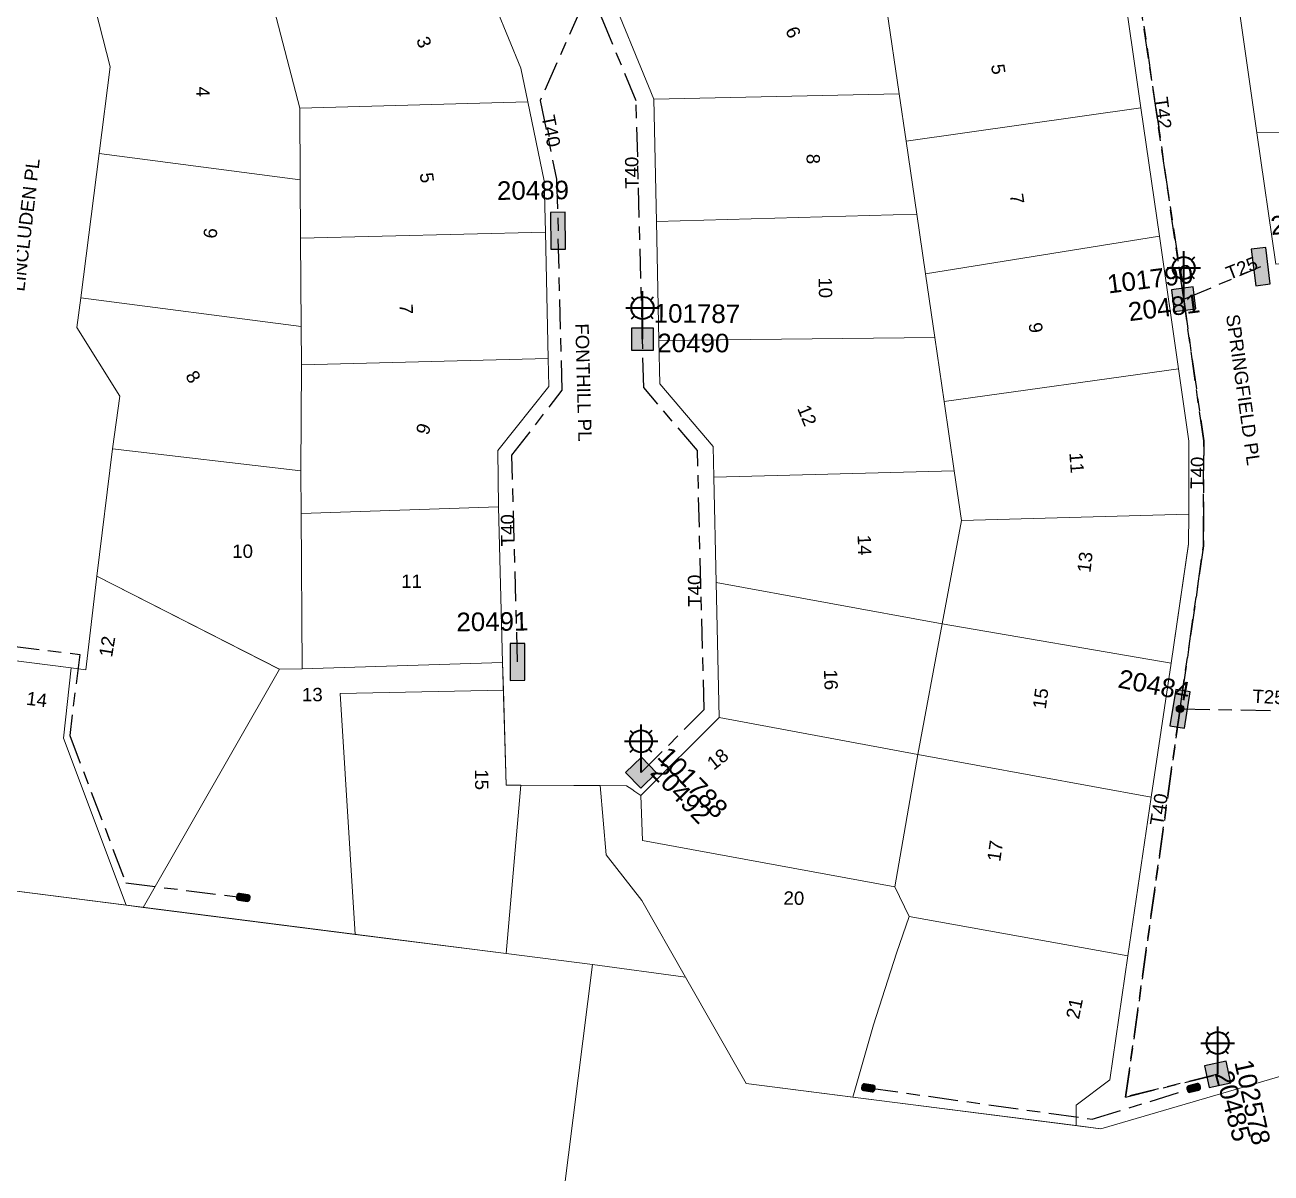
# Model space of a CAD drawing. Header units: metres. Extents: x 299140 to 300955, y 6226202 to 6227439.
# Drawn here: x 300205.7 to 300373.7, y 6226653.6 to 6226808.4 of the extents above; entities that cross this region are included whole.
import ezdxf
from ezdxf.enums import TextEntityAlignment as Align

# ---------------------------------------------------------------- set-up
doc = ezdxf.new("R2010")
doc.units = ezdxf.units.M
doc.linetypes.add('Cable Exist UG', pattern=[8.2, 4, -1.2, 1.8, -1.2])
doc.layers.get('0').update_dxf_attribs({"color": 6})
for name, color, linetype, lineweight in [('Cadastre Land Parcels_SP_EXT', 9, 'Continuous', 5), ('Cadastre Road Names_SP_HV_LV_SL_EXT', 9, 'Continuous', 5), ('Cadastre Roads_SP_EXT', 9, 'Continuous', 5)]:
    doc.layers.add(name, color=color, linetype=linetype, lineweight=lineweight)
for name, color, linetype in [('Equip_SL_EXT', 7, 'Continuous'), ('Equip_SP_SL_EXT', 7, 'Continuous'), ('Mains_LV_EXT', 7, 'Continuous'), ('Mains_SL_EXT', 7, 'Continuous'), ('SupportsUG_SP_LV_EXT', 7, 'Continuous'), ('SupportsUG_SP_LV_SL_EXT', 7, 'Continuous')]:
    doc.layers.add(name, color=color, linetype=linetype)
doc.styles.add('COLUMN_LABEL', font='arial.ttf')
doc.styles.add('iecARIAL', font='arial.ttf', dxfattribs={"height": 2})
doc.styles.add('POLE_LABEL', font='arial.ttf')
doc.styles.get("Standard").update_dxf_attribs({"font": 'arial.ttf'})

# ---------------------------------------------------------------- blocks, each defined once
blk = doc.blocks.new('COLUMN_EXT')
blk.add_hatch(color=256).paths.add_polyline_path([(-1.49, 1.48), (-1.49, -1.49), (1.48, -1.49), (1.48, 1.48)])
blk.add_lwpolyline([(-1.49, -1.49), (1.48, -1.49), (1.48, 1.48), (-1.49, 1.48)], close=True)
for tag, height, style, flags, p in [('ASSET_NUM', 2.5, 'COLUMN_LABEL', 8, (2, 2)), ('STRUCTURE_PLANT_NUMBER', 0.2, 'POLE_LABEL', 9, (1.81, 0.03)), ('STREET_CODE', 0.2, 'COLUMN_LABEL', 9, (1.81, -0.2))]:
    blk.add_attdef(tag, text='', height=height, dxfattribs=dict(style=style, flags=flags)).set_placement(p, align=Align.MIDDLE_LEFT)
at = {"flags": 9}
for tag, p in [('COLUMN_TYPE', (1.81, -0.4)), ('OWNED_BY', (1.81, -0.6)), ('STATE', (1.81, -0.8)), ('USAGE', (1.81, -1)), ('STREETNAME', (1.81, -1.6)), ('LEGEND', (1.81, -1.2)), ('LOCATION', (1.81, -1.4)), ('SUBURB', (1.81, -1.8)), ('NOTES', (1.81, -2))]:
    blk.add_attdef(tag, text='', height=0.2, dxfattribs=at).set_placement(p, align=Align.MIDDLE_LEFT)
at = {"flags": 1}
blk.add_attdef('Z', (1.81, -2.35), '', height=0.2, dxfattribs=at)
blk = doc.blocks.new('PILLAR_EXT')
blk.add_hatch(color=256).paths.add_polyline_path([(-2.475, 0.99), (-2.475, -0.99), (2.475, -0.99), (2.475, 0.99)])
blk.add_lwpolyline([(-2.475, -0.99), (2.475, -0.99), (2.475, 0.99), (-2.475, 0.99)], close=True)
at = {"style": 'iecARIAL', "flags": 8}
blk.add_attdef('ASSET_NUM', (1.5, 3.5), '', height=2.5, dxfattribs=at)
for tag, p, flags in [('OWNED_BY', (0, -0.2), 9), ('STATE', (0, -0.4), 9), ('SUPPORT_TYPE', (0, -0.6), 9), ('STREETNAME', (0, -1.8), 9), ('USAGE', (0, -0.8), 9), ('LEGEND', (0, -1), 9), ('LOCATION', (0, -1.2), 9), ('NOTES', (0, -1.4), 9), ('PARENT', (0, -1.6), 9), ('SUBURB', (0, -2), 1)]:
    blk.add_attdef(tag, p, '', height=0.2, dxfattribs=dict(flags=flags))
blk = doc.blocks.new('SL_LANTERN_EXT')
at = {"lineweight": 40}
for p, q in [((-1.46, 5.68), (-1.06, 5.28)), ((0, 1.97), (0, 6.47)), ((1.46, 5.68), (1.06, 5.28)), ((-2.25, 4.22), (2.25, 4.22)), ((-1.46, 2.76), (-1.06, 3.16)), ((0, 0), (0, 2.72)), ((1.46, 2.76), (1.06, 3.16))]:
    blk.add_line(p, q, dxfattribs=at)
blk.add_circle((0, 4.22), 1.5, dxfattribs=at)
at = {"style": 'iecARIAL', "flags": 8}
blk.add_attdef('ASSET_NUM', (1.5, 1.5), '', height=2.5, dxfattribs=at)
for tag, p, height, flags in [('OPERATING_VOLTAGE', (0.98, -1.65), 0.2, 9), ('ORIENTATION', (0.98, -1.85), 0.2, 9), ('CONSTRUCTED_VOLTAGE', (0.98, -0.65), 0.2, 9), ('CONTROL_TYPE', (0.98, -0.85), 0.2, 9), ('LANTERN_PURPOSE', (0.98, -1.05), 0.2, 9), ('LANTERN_TYPE', (0.98, -1.25), 0.2, 9), ('NO_PHASES', (0.98, -1.45), 0.2, 9), ('LNUMBER', (2.18, -3.25), 2.5, 8), ('OWNED_BY', (0.98, -2.05), 0.2, 9), ('STATE', (0.98, -2.25), 0.2, 9), ('USAGE', (0.98, -2.45), 0.2, 9), ('CEXIST', (0.98, -2.65), 0.2, 9), ('CNEW', (0.98, -2.85), 0.2, 9), ('CNUMBER', (0.98, -3.05), 0.2, 9), ('CREMOVE', (0.98, -3.25), 0.2, 9), ('CREPLACE', (0.98, -3.45), 0.2, 9), ('LKINGHEIGHT', (0.98, -3.65), 0.2, 9), ('LBRACKET', (0.98, -3.85), 0.2, 9), ('LBRACKETVOCAB', (0.98, -4.05), 0.2, 9), ('LCATEGORY', (0.98, -4.25), 0.2, 9), ('LCHARGE1', (0.98, -4.45), 0.2, 9), ('LCHARGE1PERCENT', (0.98, -4.65), 0.2, 9), ('LCHARGE2', (0.98, -4.85), 0.2, 9), ('LCHARGE2PERCENT', (0.98, -5.05), 0.2, 9), ('LCHARGE3', (0.98, -5.25), 0.2, 9), ('LCHARGE3PERCENT', (0.98, -5.45), 0.2, 9), ('LEXIST', (0.98, -5.65), 0.2, 9), ('LLAMP', (0.98, -5.85), 0.2, 9), ('LLAMPVOCAB', (0.98, -6.05), 0.2, 9), ('LMAST', (0.98, -6.25), 0.2, 9), ('LMASTVOCAB', (0.98, -6.45), 0.2, 9), ('LNEW', (0.98, -6.65), 0.2, 9), ('LANTNUMBER', (0.98, -6.85), 0.2, 9), ('LOUTREACH', (0.98, -7.25), 0.2, 9), ('LOUTREACHVOCAB', (0.98, -7.45), 0.2, 9), ('LRATECODE', (0.98, -7.65), 0.2, 9), ('LREMOVE', (0.98, -7.85), 0.2, 9), ('LREPLACE', (0.98, -8.05), 0.2, 9), ('LTYPE', (0.98, -8.25), 0.2, 9), ('LTYPEVOCAB', (0.98, -8.45), 0.2, 9), ('STREETNAME', (0.98, -9.25), 0.2, 9), ('SUBURB', (0.98, -9.45), 0.2, 1), ('LEGEND', (0.98, -8.65), 0.2, 9), ('LOCATION', (0.98, -8.85), 0.2, 9), ('NOTES', (0.98, -9.05), 0.2, 9)]:
    blk.add_attdef(tag, p, '', height=height, dxfattribs=dict(flags=flags))
blk = doc.blocks.new('SL_STJ_EXT')
h = blk.add_hatch(color=256)
edge = h.paths.add_edge_path()
edge.add_ellipse((-0.59, 0.13), major_axis=(0.226, 0.226), ratio=1, start_angle=45, end_angle=135)
edge.add_line((-0.91, 0.13), (-0.91, -0.13))
edge.add_ellipse((-0.59, -0.13), major_axis=(0.226, 0.226), ratio=1, start_angle=135, end_angle=225)
edge.add_line((-0.59, -0.45), (0.59, -0.45))
edge.add_ellipse((0.59, -0.13), major_axis=(-0.226, 0.226), ratio=1, start_angle=135, end_angle=225)
edge.add_line((0.91, -0.13), (0.91, 0.13))
edge.add_ellipse((0.59, 0.13), major_axis=(-0.226, 0.226), ratio=1, start_angle=225, end_angle=315)
edge.add_line((0.59, 0.45), (-0.59, 0.45))
blk.add_lwpolyline([(-0.91, 0.13), (-0.91, -0.13, 0.414214), (-0.59, -0.45), (0.59, -0.45, 0.414214), (0.91, -0.13), (0.91, 0.13, 0.414214), (0.59, 0.45), (-0.59, 0.45, 0.414214)], format="xyb", close=True)
at = {"flags": 1}
blk.add_attdef('Z', (0, 0), '', height=0.2, dxfattribs=at)
at = {"flags": 9}
for tag, p in [('ORIENTATION', (0, 0)), ('USAGE', (0, -0.2)), ('LEGEND', (0, -0.4)), ('NOTES', (0, -0.6))]:
    blk.add_attdef(tag, text='', height=0.2, dxfattribs=at).set_placement(p, align=Align.MIDDLE_LEFT)
blk = doc.blocks.new('CONNECTOR_NODE_EXT')
h = blk.add_hatch(color=256)
edge = h.paths.add_edge_path()
edge.add_arc((0, 0), 0.5, 0, 360)
blk.add_circle((0, 0), 0.5)
at = {"flags": 1}
blk.add_attdef('Z', (0, 0), '', height=0.2, dxfattribs=at)
at = {"flags": 9}
for tag, p in [('CONNECTOR_TYPE', (0, 0)), ('CONSTRUCTED_VOLTAGE', (0, -0.2)), ('OPERATING_VOLTAGE', (0, -0.6)), ('ORIENTATION', (0, -0.8)), ('SUBTYPE', (0, -1)), ('NO_PHASES', (0, -0.4)), ('USAGE', (0, -1.2)), ('NOTES', (0, -1.4))]:
    blk.add_attdef(tag, text='', height=0.2, dxfattribs=at).set_placement(p, align=Align.MIDDLE_LEFT)

msp = doc.modelspace()

# ---------------------------------------------------------------- linework, layer by layer
at = {"layer": 'Cadastre Land Parcels_SP_EXT', "linetype": 'Continuous'}
for points in [[(300273.51, 6226798.05), (300272.57, 6226802.56), (300264.24, 6226822.84), (300239.04, 6226811.5), (300242.76, 6226797.17), (300273.51, 6226798.05)], [(300321.94, 6226810.42), (300321.11, 6226816.11), (300283.88, 6226814.54), (300290.5, 6226798.41), (300323.59, 6226799.12), (300321.94, 6226810.42)], [(300356.2, 6226797.23), (300353.59, 6226815.48), (300321.94, 6226810.42), (300323.59, 6226799.12), (300324.53, 6226792.73), (300356.2, 6226797.23)], [(300242.76, 6226797.17), (300239.04, 6226811.5), (300215.24, 6226810.5), (300217.21, 6226802.74), (300215.72, 6226791.06), (300242.82, 6226787.52), (300242.76, 6226797.17)], [(300411.51, 6226803.89), (300412.38, 6226808.7), (300369.45, 6226810.52), (300371.83, 6226793.85), (300409.75, 6226794.09), (300411.51, 6226803.89)], [(300324.53, 6226792.73), (300323.59, 6226799.12), (300290.5, 6226798.41), (300290.85, 6226781.91), (300325.97, 6226782.88), (300324.53, 6226792.73)], [(300275.9, 6226780.44), (300275.74, 6226787.39), (300273.51, 6226798.05), (300242.76, 6226797.17), (300242.82, 6226787.52), (300242.87, 6226779.67), (300275.9, 6226780.44)], [(300358.68, 6226779.92), (300356.2, 6226797.23), (300324.53, 6226792.73), (300325.97, 6226782.88), (300327.14, 6226774.84), (300358.68, 6226779.92)], [(300407.18, 6226779.85), (300407.95, 6226784.11), (300409.75, 6226794.09), (300371.83, 6226793.85), (300374.37, 6226776.16), (300407.18, 6226779.85)], [(300242.82, 6226787.52), (300215.72, 6226791.06), (300213.24, 6226771.61), (300242.95, 6226767.75), (300242.87, 6226779.67), (300242.82, 6226787.52)], [(300327.14, 6226774.84), (300325.97, 6226782.88), (300290.85, 6226781.91), (300291.18, 6226765.86), (300328.39, 6226766.27), (300327.14, 6226774.84)], [(300276.28, 6226763.42), (300275.9, 6226780.44), (300242.87, 6226779.67), (300242.95, 6226767.75), (300242.98, 6226762.56), (300276.28, 6226763.42)], [(300361.25, 6226762.04), (300358.68, 6226779.92), (300327.14, 6226774.84), (300328.39, 6226766.27), (300329.65, 6226757.64), (300361.25, 6226762.04)], [(300242.95, 6226767.75), (300213.24, 6226771.61), (300212.69, 6226767.59), (300218.5, 6226758.37), (300217.52, 6226751.23), (300242.93, 6226748.3), (300242.98, 6226762.56), (300242.95, 6226767.75)], [(300329.65, 6226757.64), (300328.39, 6226766.27), (300291.18, 6226765.86), (300291.31, 6226759.99), (300298.49, 6226751.54), (300298.58, 6226747.44), (300331.02, 6226748.26), (300329.65, 6226757.64)], [(300242.97, 6226742.52), (300269.56, 6226743.44), (300269.47, 6226751.01), (300276.33, 6226759.67), (300276.28, 6226763.42), (300242.98, 6226762.56), (300242.93, 6226748.3), (300242.97, 6226742.52)], [(300332, 6226741.57), (300362.63, 6226742.42), (300362.64, 6226752.28), (300361.25, 6226762.04), (300329.65, 6226757.64), (300331.02, 6226748.26), (300332, 6226741.57)], [(300242.93, 6226748.3), (300217.52, 6226751.23), (300215.4, 6226734.09), (300240.01, 6226721.53), (300243.1, 6226721.6), (300242.97, 6226742.52), (300242.93, 6226748.3)], [(300329.41, 6226727.65), (300332, 6226741.57), (300331.02, 6226748.26), (300298.58, 6226747.44), (300298.91, 6226733.22), (300329.41, 6226727.65)], [(300270.12, 6226722.46), (300269.56, 6226743.44), (300242.97, 6226742.52), (300243.1, 6226721.6), (300270.12, 6226722.46)], [(300360.25, 6226722.35), (300362.62, 6226738.42), (300362.63, 6226742.42), (300332, 6226741.57), (300329.41, 6226727.65), (300360.25, 6226722.35)], [(300215.4, 6226734.1), (300213.93, 6226721.46), (300211.94, 6226721.71), (300210.91, 6226712.24), (300219.35, 6226689.71), (300221.67, 6226689.41), (300240.02, 6226721.53), (300215.4, 6226734.1)], [(300329.41, 6226727.65), (300298.91, 6226733.22), (300299.33, 6226715.03), (300326.13, 6226710.05), (300329.41, 6226727.65)], [(300357.59, 6226704.28), (300360.25, 6226722.35), (300329.41, 6226727.65), (300326.13, 6226710.05), (300357.59, 6226704.28)], [(300210.91, 6226712.24), (300211.94, 6226721.71), (300199.51, 6226723.3), (300195.7, 6226692.72), (300219.35, 6226689.71), (300210.91, 6226712.24)], [(300248.2, 6226718.25), (300270.22, 6226718.72), (300270.12, 6226722.45), (300243.1, 6226721.6), (300240.02, 6226721.53), (300221.67, 6226689.41), (300250.24, 6226685.77), (300248.2, 6226718.25)], [(300272.59, 6226705.89), (300270.58, 6226705.9), (300270.22, 6226718.72), (300248.2, 6226718.25), (300250.24, 6226685.77), (300270.61, 6226683.18), (300272.59, 6226705.89)], [(300326.13, 6226710.05), (300299.33, 6226715.03), (300288.77, 6226704.51), (300288.98, 6226698.42), (300322.99, 6226692.21), (300326.13, 6226710.05)], [(300354.44, 6226682.87), (300357.59, 6226704.28), (300326.13, 6226710.05), (300322.99, 6226692.21), (300324.95, 6226688.18), (300354.44, 6226682.87)], [(300288.89, 6226690.34), (300284.08, 6226696.5), (300283.29, 6226705.85), (300272.59, 6226705.89), (300270.61, 6226683.18), (300282.23, 6226681.7), (300294.78, 6226680.02), (300288.89, 6226690.34)], [(300320.13, 6226673.6), (300323.25, 6226683.25), (300324.95, 6226688.18), (300322.99, 6226692.21), (300288.98, 6226698.42), (300288.77, 6226704.51), (300287.96, 6226705.06), (300287.53, 6226705.36), (300286.83, 6226705.83), (300283.29, 6226705.85), (300284.08, 6226696.5), (300288.89, 6226690.34), (300294.78, 6226680.02), (300302.97, 6226665.67), (300317.33, 6226663.84), (300320.13, 6226673.6)], [(300282.23, 6226681.7), (300115.32, 6226702.96), (300094.42, 6226539.15), (300174.15, 6226528.78), (300174.97, 6226528.67), (300261.54, 6226517.4), (300282.23, 6226681.7)], [(300347.44, 6226662.77), (300351.99, 6226666.18), (300354.44, 6226682.87), (300324.95, 6226688.18), (300323.25, 6226683.25), (300320.13, 6226673.6), (300317.33, 6226663.84), (300347.47, 6226659.99), (300347.44, 6226662.77)]]:
    msp.add_lwpolyline(points, close=True, dxfattribs=at)
msp.add_lwpolyline([(300391.39, 6226617.65), (300378.3, 6226667.59), (300350.79, 6226659.57), (300302.97, 6226665.67), (300294.78, 6226680.02), (300294.78, 6226680.02), (300282.23, 6226681.7), (300261.54, 6226517.4)], dxfattribs=at)
at = {"layer": 'Cadastre Roads_SP_EXT', "linetype": 'Continuous'}
for points in [[(300374.37, 6226776.16), (300371.84, 6226793.85), (300369.45, 6226810.52), (300367.12, 6226826.72), (300364.43, 6226845.53), (300361.3, 6226867.33), (300352.44, 6226867.19), (300346.18, 6226867.09), (300350.77, 6226835.14), (300353.59, 6226815.48), (300356.2, 6226797.23), (300358.68, 6226779.92), (300361.25, 6226762.04), (300362.64, 6226752.27), (300362.63, 6226742.42), (300362.62, 6226738.41), (300360.25, 6226722.35), (300357.59, 6226704.28), (300354.44, 6226682.87), (300351.99, 6226666.18), (300347.44, 6226662.77), (300347.47, 6226659.99), (300350.79, 6226659.57), (300378.3, 6226667.59)], [(300187.14, 6226724.87), (300211.94, 6226721.71), (300213.93, 6226721.46), (300215.4, 6226734.09), (300217.52, 6226751.23), (300218.5, 6226758.37), (300212.69, 6226767.59), (300213.24, 6226771.61), (300215.72, 6226791.06), (300217.21, 6226802.74), (300215.24, 6226810.5), (300215.24, 6226810.5), (300211.53, 6226825.1), (300203.07, 6226822.94)], [(300264.24, 6226822.84), (300272.57, 6226802.56), (300273.51, 6226798.05), (300275.74, 6226787.39), (300275.9, 6226780.44), (300276.28, 6226763.42), (300276.33, 6226759.67), (300269.47, 6226751.01), (300269.56, 6226743.44), (300270.12, 6226722.45), (300270.58, 6226705.9), (300272.59, 6226705.89), (300286.83, 6226705.83), (300287.53, 6226705.36), (300287.96, 6226705.06), (300288.77, 6226704.51), (300299.33, 6226715.03), (300298.91, 6226733.22), (300298.58, 6226747.44), (300298.49, 6226751.54), (300291.31, 6226759.99), (300291.18, 6226765.86), (300290.85, 6226781.91), (300290.5, 6226798.41), (300283.88, 6226814.54)]]:
    msp.add_lwpolyline(points, dxfattribs=at)
at = {"layer": 'Mains_LV_EXT', "linetype": 'Cable Exist UG'}
for points in [[(300361.96, 6226771.41), (300353.46, 6226829.63)], [(300279.73, 6226818.47), (300279.35, 6226814.14), (300280.75, 6226810.77), (300275.18, 6226798.21), (300277.4, 6226787.6), (300277.59, 6226780.66)], [(300288.98, 6226766.03), (300288.13, 6226798.18), (300279.73, 6226818.47)], [(300272.12, 6226722.51), (300271.38, 6226750.38), (300278.15, 6226759.17), (300277.59, 6226780.66)], [(300361.96, 6226771.41), (300372.35, 6226775.82)], [(300361.47, 6226716.2), (300364.62, 6226738.16), (300364.66, 6226752.31), (300361.96, 6226771.41)], [(300288.79, 6226707.59), (300297.3, 6226716.11), (300296.38, 6226751.04), (300289.14, 6226759.51), (300288.98, 6226766.03)], [(300366.54, 6226666.91), (300354.13, 6226663.85), (300361.47, 6226716.2)], [(300361.47, 6226716.2), (300381.01, 6226715.82)]]:
    msp.add_lwpolyline(points, dxfattribs=at)
at = {"layer": 'Mains_SL_EXT', "linetype": 'Cable Exist UG'}
for points in [[(300353.46, 6226829.63), (300361.96, 6226771.41)], [(300361.96, 6226771.41), (300364.66, 6226752.31), (300364.62, 6226738.16), (300361.47, 6226716.2)], [(300203.65, 6226724.69), (300213.09, 6226723.52), (300211.74, 6226712.61), (300219.31, 6226692.71), (300235.16, 6226690.76)], [(300361.47, 6226716.2), (300354.13, 6226663.85), (300366.54, 6226666.91)], [(300361.47, 6226716.2), (300381.01, 6226715.82)], [(300319.43, 6226665.09), (300349.62, 6226660.85), (300363.31, 6226665.07)]]:
    msp.add_lwpolyline(points, dxfattribs=at)

# ---------------------------------------------------------------- block references
at = {"layer": 'Equip_SL_EXT'}
msp.add_blockref('CONNECTOR_NODE_EXT', (300361.47, 6226716.2), dxfattribs=at)
for p, rotation in [((300235.16, 6226690.76), 351.8328140348644), ((300319.43, 6226665.09), 172.0346747254559), ((300363.31, 6226665.07), 14.368781023324)]:
    msp.add_blockref('SL_STJ_EXT', p, dxfattribs=dict(at, rotation=rotation))
at = {"layer": 'Equip_SP_SL_EXT'}
ref = msp.add_blockref('SL_LANTERN_EXT', (300361.96, 6226771.41), dxfattribs=at)
ref.add_attrib('ASSET_NUM', '101790', dxfattribs={"layer": '0', "height": 2.5, "rotation": 7.2362, "style": 'iecARIAL'}).set_placement((300363.46, 6226772.91), align=Align.BOTTOM_RIGHT)
ref = msp.add_blockref('SL_LANTERN_EXT', (300288.98, 6226766.03), dxfattribs=at)
ref.add_attrib('ASSET_NUM', '101787', dxfattribs={"layer": '0', "height": 2.5, "rotation": 359.5513, "style": 'iecARIAL'}).set_placement((300290.48, 6226767.53), align=Align.BOTTOM_LEFT)
ref = msp.add_blockref('SL_LANTERN_EXT', (300288.79, 6226707.59), dxfattribs=at)
ref.add_attrib('ASSET_NUM', '101788', dxfattribs={"layer": '0', "height": 2.5, "rotation": 313.9315, "style": 'iecARIAL'}).set_placement((300290.29, 6226709.09), align=Align.BOTTOM_LEFT)
ref = msp.add_blockref('SL_LANTERN_EXT', (300366.54, 6226666.91), dxfattribs=at)
ref.add_attrib('ASSET_NUM', '102578', dxfattribs={"layer": '0', "height": 2.5, "rotation": 282.3507, "style": 'iecARIAL'}).set_placement((300368.04, 6226668.41), align=Align.BOTTOM_LEFT)
at = {"layer": 'SupportsUG_SP_LV_EXT'}
ref = msp.add_blockref('PILLAR_EXT', (300277.59, 6226780.66), dxfattribs=dict(at, rotation=270.3514340206089))
ref.add_attrib('ASSET_NUM', '20489', dxfattribs={"layer": '0', "height": 2.5, "rotation": 0.5959, "style": 'iecARIAL'}).set_placement((300279.09, 6226784.16), align=Align.BOTTOM_RIGHT)
ref = msp.add_blockref('PILLAR_EXT', (300372.35, 6226775.82), dxfattribs=dict(at, rotation=97.12723639253905))
ref.add_attrib('ASSET_NUM', '20482', dxfattribs={"layer": '0', "height": 2.5, "rotation": 5.3217, "style": 'iecARIAL'}).set_placement((300373.85, 6226779.32), align=Align.BOTTOM_LEFT)
ref = msp.add_blockref('PILLAR_EXT', (300272.12, 6226722.51), dxfattribs=dict(at, rotation=270.3514320198042))
ref.add_attrib('ASSET_NUM', '20491', dxfattribs={"layer": '0', "height": 2.5, "rotation": 0.6843, "style": 'iecARIAL'}).set_placement((300273.62, 6226726.01), align=Align.BOTTOM_RIGHT)
ref = msp.add_blockref('PILLAR_EXT', (300361.47, 6226716.2), dxfattribs=dict(at, rotation=260.6933552365808))
ref.add_attrib('ASSET_NUM', '20484', dxfattribs={"layer": '0', "height": 2.5, "rotation": 349.0092, "style": 'iecARIAL'}).set_placement((300362.97, 6226719.7), align=Align.TOP_RIGHT)
at = {"layer": 'SupportsUG_SP_LV_SL_EXT'}
ref = msp.add_blockref('COLUMN_EXT', (300361.96, 6226771.41), dxfattribs=dict(at, rotation=277.1999664136446))
ref.add_attrib('ASSET_NUM', '20481', dxfattribs={"layer": '0', "height": 2.5, "rotation": 7.2362, "style": 'COLUMN_LABEL'}).set_placement((300363.96, 6226772.16), align=Align.TOP_RIGHT)
ref = msp.add_blockref('COLUMN_EXT', (300288.98, 6226766.03), dxfattribs=dict(at, rotation=90.27848091989324))
ref.add_attrib('ASSET_NUM', '20490', dxfattribs={"layer": '0', "height": 2.5, "rotation": 359.8777, "style": 'COLUMN_LABEL'}).set_placement((300290.98, 6226766.78), align=Align.TOP_LEFT)
ref = msp.add_blockref('COLUMN_EXT', (300288.79, 6226707.59), dxfattribs=dict(at, rotation=43.96768985015821))
ref.add_attrib('ASSET_NUM', '20492', dxfattribs={"layer": '0', "height": 2.5, "rotation": 313.9315, "style": 'COLUMN_LABEL'}).set_placement((300290.79, 6226708.34), align=Align.MIDDLE_LEFT)
ref = msp.add_blockref('COLUMN_EXT', (300366.54, 6226666.91), dxfattribs=dict(at, rotation=12.38698388290609))
ref.add_attrib('ASSET_NUM', '20485', dxfattribs={"layer": '0', "height": 2.5, "rotation": 285.3282, "style": 'COLUMN_LABEL'}).set_placement((300368.54, 6226667.66), align=Align.TOP_LEFT)

# ---------------------------------------------------------------- texts
at = {"layer": 'Cadastre Land Parcels_SP_EXT'}
for s, rotation, p in [('3', 290.7, (300258.43, 6226806.42)), ('6', 292.6, (300308.21, 6226807.72)), ('5', 278.4, (300335.97, 6226803)), ('4', 271.7, (300228.8, 6226800.08)), ('8', 271.6, (300311.09, 6226791.01)), ('5', 278, (300258.93, 6226788.37)), ('7', 278.4, (300338.5, 6226785.52)), ('6', 82.95, (300231.52, 6226779.52)), ('10', 271.6, (300312.71, 6226774.35)), ('7', 271.6, (300256.2, 6226770.77)), ('9', 278.4, (300341.02, 6226768.14)), ('8', 302.5625, (300227.26, 6226761.06)), ('12', 292.2, (300309.81, 6226756.71)), ('9', 72.18, (300260.08, 6226752.99)), ('11', 274.3, (300346.53, 6226750.7)), ('14', 271.6, (300317.99, 6226739.63)), ('13', 83.48, (300349.38, 6226734.48)), ('12', 80.5406, (300217.45, 6226723.07)), ('16', 271.6, (300313.45, 6226721.49)), ('14', 352.9404, (300205.81, 6226716.75)), ('13', 0.2138, (300243.07, 6226717.21)), ('15', 81.85, (300343.35, 6226716.08)), ('18', 38.4667, (300298.58, 6226707.84)), ('15', 270.4755, (300266.39, 6226708.03)), ('17', 81.85, (300337.22, 6226695.52)), ('20', 358.7156, (300307.98, 6226689.8)), ('21', 78.528, (300347.83, 6226674.25))]:
    msp.add_text(s, height=1.8, rotation=rotation, dxfattribs=at).set_placement(p)
for s, p in [('10', (300233.66, 6226736.54)), ('11', (300256.44, 6226732.5))]:
    msp.add_text(s, height=1.8, dxfattribs=at).set_placement(p)
at = {"layer": 'Cadastre Road Names_SP_HV_LV_SL_EXT'}
msp.add_text('LINCLUDEN PL', height=1.8, rotation=83.3066, dxfattribs=at).set_placement((300205.62, 6226772.4))
at = {"layer": 'Cadastre Roads_SP_EXT'}
for s, rotation, p in [('SPRINGFIELD PL', 278.0113, (300367.66, 6226769.26)), ('FONTHILL PL', 271.5043, (300279.92, 6226768.14))]:
    msp.add_text(s, height=1.8, rotation=rotation, dxfattribs=at).set_placement(p)
at = {"layer": 'Mains_LV_EXT'}
for s, rotation, p in [('T42', 277.2, (300358.02, 6226798.57)), ('T40', 281.2806, (300275.35, 6226796.05)), ('T40', 90.4239, (300288.45, 6226786.31)), ('T25', 21.2077, (300368.09, 6226774)), ('T40', 89.0191, (300364.66, 6226745.84)), ('T40', 90.4239, (300271.71, 6226738.11)), ('T40', 90.4239, (300296.93, 6226729.96)), ('T25', 357.206, (300371.19, 6226717.01)), ('T40', 80.7658, (300359.15, 6226700.34))]:
    msp.add_text(s, height=1.8, rotation=rotation, dxfattribs=at).set_placement(p)

doc.saveas('drawing.dxf')
